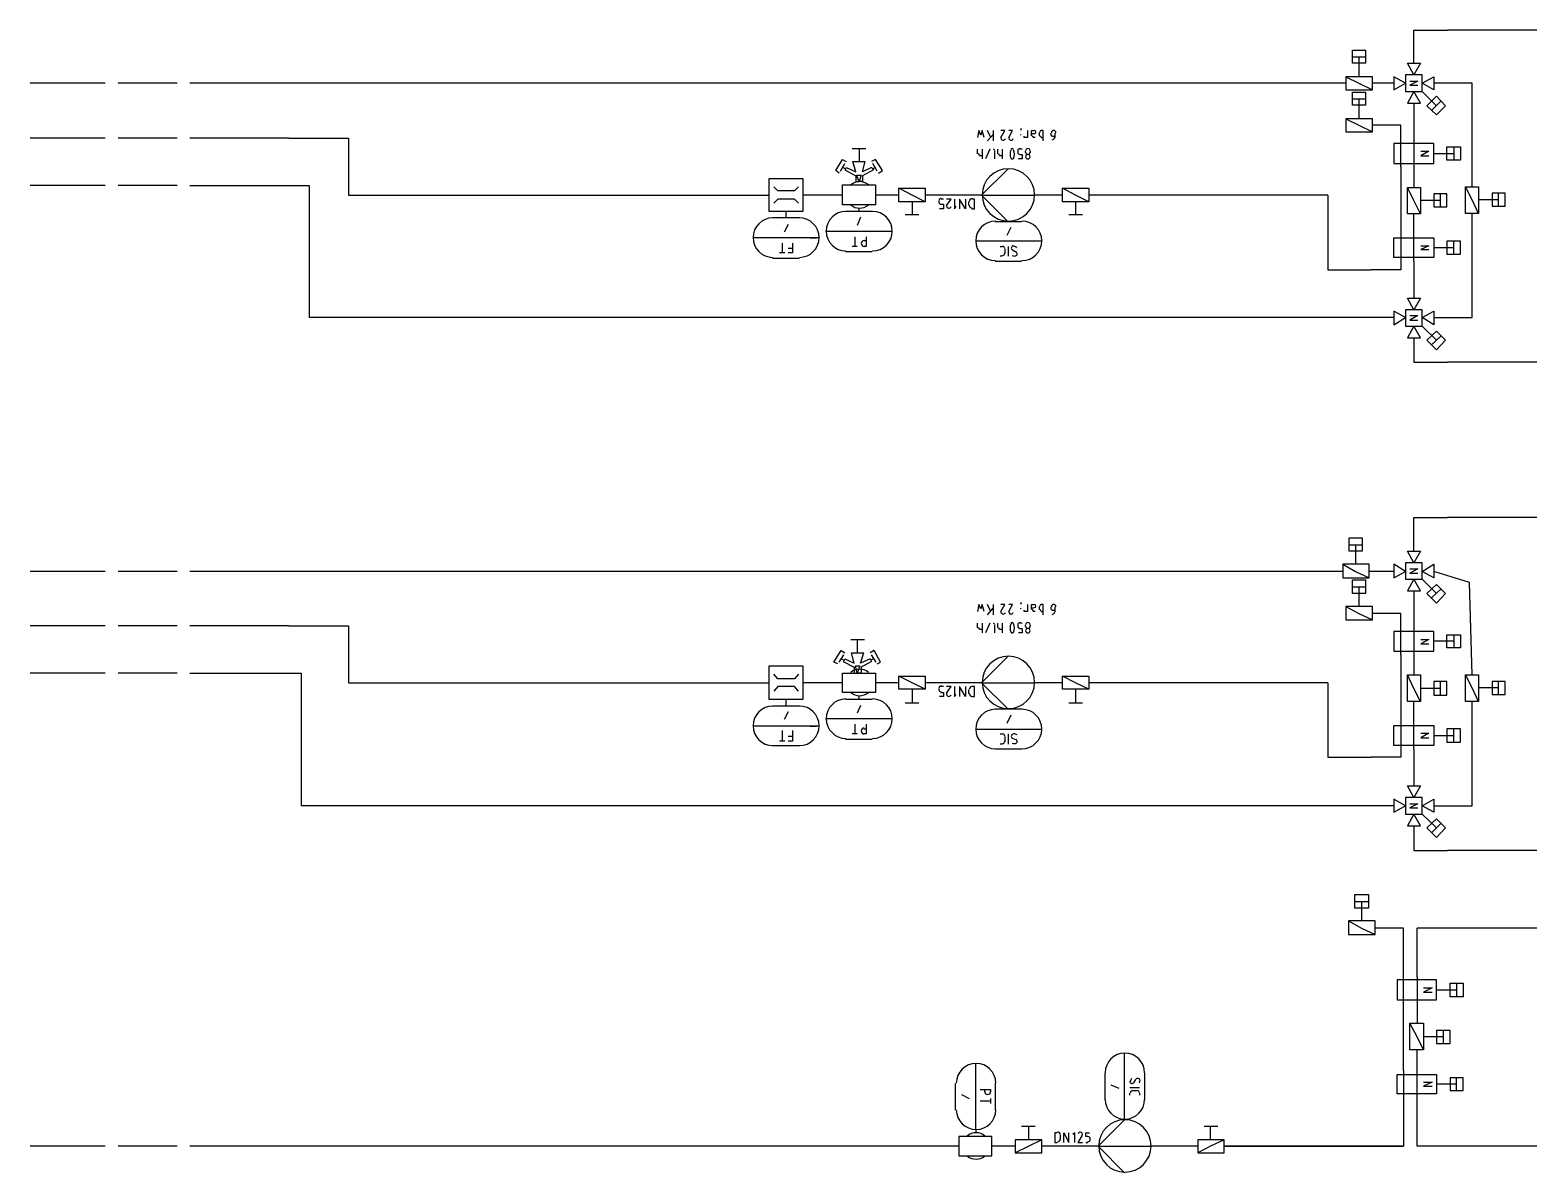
# Model space of a CAD drawing. Header units: millimetres. Extents: x 0 to 33.1, y 1.5 to 45.3.
# Drawn here: x 15.813 to 19.693, y 22.104 to 25.046 of the extents above; entities that cross this region are included whole.
import ezdxf

# ---------------------------------------------------------------- set-up
doc = ezdxf.new("R2010")
doc.units = ezdxf.units.MM
doc.header["$MEASUREMENT"] = 0
doc.layers.get('0').update_dxf_attribs({"linetype": 'CONTINUOUS'})

msp = doc.modelspace()

# ---------------------------------------------------------------- linework, layer by layer
at = {"color": 3, "linetype": 'Continuous'}
for p, q in [((19.3761, 24.9611), (19.3761, 25.0461)), ((19.3761, 25.0461), (19.4628, 25.0461)), ((19.6928, 25.0461), (19.4628, 25.0461)), ((16.0061, 24.9094), (15.8128, 24.9094)), ((16.1911, 24.9094), (16.0394, 24.9094)), ((19.2011, 24.9094), (16.2244, 24.9094)), ((19.5261, 24.9094), (19.4278, 24.9094)), ((19.5261, 24.6428), (19.5261, 24.9094)), ((19.3761, 24.8578), (19.3761, 24.7628)), ((19.3428, 24.8011), (19.2694, 24.8011)), ((19.3428, 24.7628), (19.3428, 24.8011)), ((16.0061, 24.7678), (15.8128, 24.7678)), ((16.1911, 24.7678), (16.0394, 24.7678)), ((16.4794, 24.7678), (16.2244, 24.7678)), ((16.4794, 24.7678), (16.6328, 24.7678)), ((16.6328, 24.7678), (16.6328, 24.6211)), ((19.3428, 24.6944), (19.3428, 24.5194)), ((19.3761, 24.6944), (19.3761, 24.6411)), ((16.0061, 24.6461), (15.8128, 24.6461)), ((16.1911, 24.6461), (16.0394, 24.6461)), ((16.2244, 24.6461), (16.5311, 24.6461)), ((16.5311, 24.6461), (16.5311, 24.3061)), ((16.6328, 24.6211), (16.6328, 24.6211)), ((16.6328, 24.6211), (17.7161, 24.6211)), ((19.1544, 24.6211), (18.5394, 24.6211)), ((19.1544, 24.6211), (19.1544, 24.4294)), ((19.3761, 24.5194), (19.3761, 24.5728)), ((19.5261, 24.3061), (19.5261, 24.5744)), ((19.3761, 24.4511), (19.3761, 24.3561)), ((19.1544, 24.4294), (19.2661, 24.4294)), ((19.3428, 24.4294), (19.2661, 24.4294)), ((19.3244, 24.3061), (16.5311, 24.3061)), ((19.4278, 24.3061), (19.5261, 24.3061)), ((19.3761, 24.2544), (19.3761, 24.1911)), ((19.3761, 24.1911), (19.4628, 24.1911)), ((19.6928, 24.1911), (19.4628, 24.1911))]:
    msp.add_line(p, q, dxfattribs=at)
at = {"color": 0, "linetype": 'Continuous'}
for p, q in [((19.2178, 24.9944), (19.2511, 24.9944)), ((19.2178, 24.9611), (19.2178, 24.9944)), ((19.2511, 24.9944), (19.2511, 24.9611)), ((19.2178, 24.9778), (19.2511, 24.9778)), ((19.2511, 24.9611), (19.2178, 24.9611)), ((19.2344, 24.9778), (19.2344, 24.9261)), ((19.3761, 24.9311), (19.3594, 24.9611)), ((19.3594, 24.9611), (19.3928, 24.9611)), ((19.3928, 24.9611), (19.3761, 24.9311)), ((19.2694, 24.9261), (19.2011, 24.9261)), ((19.2011, 24.9261), (19.2011, 24.8928)), ((19.2011, 24.9261), (19.2344, 24.9094)), ((19.2694, 24.8928), (19.2694, 24.9261)), ((19.3544, 24.9094), (19.3244, 24.9261)), ((19.3244, 24.9261), (19.3244, 24.8928)), ((19.3544, 24.9311), (19.3544, 24.8878)), ((19.3978, 24.9311), (19.3544, 24.9311)), ((19.3661, 24.9144), (19.3861, 24.9144)), ((19.3861, 24.9144), (19.3661, 24.9044)), ((19.3978, 24.8878), (19.3978, 24.9311)), ((19.3978, 24.9094), (19.4278, 24.9261)), ((19.4278, 24.9261), (19.4278, 24.8928)), ((19.2011, 24.8928), (19.2694, 24.8928)), ((19.2178, 24.8861), (19.2511, 24.8861)), ((19.2178, 24.8528), (19.2178, 24.8861)), ((19.2344, 24.9094), (19.2694, 24.8928)), ((19.2511, 24.8861), (19.2511, 24.8528)), ((19.3244, 24.8928), (19.3544, 24.9094)), ((19.3544, 24.8878), (19.3978, 24.8878)), ((19.3761, 24.8878), (19.3594, 24.8578)), ((19.3661, 24.9044), (19.3861, 24.9044)), ((19.3928, 24.8578), (19.3761, 24.8878)), ((19.4278, 24.8928), (19.3978, 24.9094)), ((19.4344, 24.8511), (19.3978, 24.8878)), ((19.4094, 24.8511), (19.4344, 24.8761)), ((19.4344, 24.8761), (19.4578, 24.8511)), ((19.2178, 24.8694), (19.2511, 24.8694)), ((19.2511, 24.8528), (19.2178, 24.8528)), ((19.2344, 24.8694), (19.2344, 24.8178)), ((19.3594, 24.8578), (19.3928, 24.8578)), ((19.4344, 24.8278), (19.4094, 24.8511)), ((19.4461, 24.8644), (19.4211, 24.8394)), ((19.4578, 24.8511), (19.4344, 24.8278)), ((19.2694, 24.8178), (19.2011, 24.8178)), ((19.2011, 24.8178), (19.2011, 24.7844)), ((19.2011, 24.8178), (19.2344, 24.8011)), ((19.2344, 24.8011), (19.2694, 24.7844)), ((19.2694, 24.7844), (19.2694, 24.8178)), ((18.2561, 24.7878), (18.2528, 24.7694)), ((18.2611, 24.7761), (18.2561, 24.7878)), ((18.2644, 24.7878), (18.2611, 24.7761)), ((18.2694, 24.7694), (18.2644, 24.7878)), ((18.2861, 24.7711), (18.2778, 24.7878)), ((18.2778, 24.7611), (18.2928, 24.7778)), ((18.2928, 24.7878), (18.2928, 24.7611)), ((18.3128, 24.7694), (18.3228, 24.7878)), ((18.3228, 24.7878), (18.3128, 24.7878)), ((18.3328, 24.7694), (18.3428, 24.7878)), ((18.3428, 24.7878), (18.3328, 24.7878)), ((18.3644, 24.7928), (18.3628, 24.7878)), ((18.3628, 24.7778), (18.3628, 24.7761)), ((18.3728, 24.7694), (18.3728, 24.7728)), ((18.3811, 24.7694), (18.3728, 24.7694)), ((18.3811, 24.7878), (18.3811, 24.7694)), ((18.3911, 24.7744), (18.3911, 24.7878)), ((18.3911, 24.7878), (18.3978, 24.7878)), ((18.3978, 24.7794), (18.3911, 24.7794)), ((18.4011, 24.7694), (18.3961, 24.7694)), ((18.4111, 24.7828), (18.4111, 24.7744)), ((18.4211, 24.7878), (18.4161, 24.7878)), ((18.4161, 24.7694), (18.4211, 24.7694)), ((18.4211, 24.7611), (18.4211, 24.7878)), ((18.4411, 24.7811), (18.4411, 24.7794)), ((18.4478, 24.7728), (18.4528, 24.7728)), ((18.4528, 24.7728), (18.4528, 24.7811)), ((19.2011, 24.7844), (19.2694, 24.7844)), ((19.3244, 24.7544), (19.3244, 24.7028)), ((19.4278, 24.7544), (19.3244, 24.7544)), ((19.3428, 24.6944), (19.3428, 24.7628)), ((19.3761, 24.7628), (19.3761, 24.6944)), ((19.4278, 24.7028), (19.4278, 24.7544)), ((17.9294, 24.7411), (17.9644, 24.7411)), ((17.9478, 24.7411), (17.9478, 24.7078)), ((18.2528, 24.7278), (18.2528, 24.7394)), ((18.2644, 24.7228), (18.2578, 24.7228)), ((18.2644, 24.7394), (18.2644, 24.7144)), ((18.2844, 24.7394), (18.2728, 24.7144)), ((18.2961, 24.7361), (18.2961, 24.7144)), ((18.3044, 24.7278), (18.3044, 24.7394)), ((18.3161, 24.7228), (18.3094, 24.7228)), ((18.3161, 24.7394), (18.3161, 24.7144)), ((18.3561, 24.7344), (18.3561, 24.7311)), ((18.3678, 24.7394), (18.3611, 24.7394)), ((18.3611, 24.7261), (18.3678, 24.7261)), ((18.3678, 24.7261), (18.3678, 24.7144)), ((18.3761, 24.7311), (18.3761, 24.7344)), ((18.3878, 24.7344), (18.3878, 24.7311)), ((19.3944, 24.7344), (19.4144, 24.7344)), ((19.4144, 24.7344), (19.3944, 24.7228)), ((19.3944, 24.7228), (19.4144, 24.7228)), ((19.4794, 24.7278), (19.4278, 24.7278)), ((19.4611, 24.7111), (19.4611, 24.7461)), ((19.4611, 24.7461), (19.4961, 24.7461)), ((19.4794, 24.7461), (19.4794, 24.7111)), ((19.4961, 24.7461), (19.4961, 24.7111)), ((17.8878, 24.6844), (17.9044, 24.7128)), ((17.8961, 24.6778), (17.8878, 24.6844)), ((17.8994, 24.6828), (17.9111, 24.7028)), ((17.9044, 24.7128), (17.9144, 24.7078)), ((17.9061, 24.6928), (17.9128, 24.6894)), ((17.9128, 24.6894), (17.9111, 24.6861)), ((17.9111, 24.6861), (17.9394, 24.6711)), ((17.9128, 24.6894), (17.9144, 24.6928)), ((17.9144, 24.6928), (17.9394, 24.6811)), ((17.9394, 24.6811), (17.9311, 24.7078)), ((17.9311, 24.7078), (17.9628, 24.7078)), ((17.9561, 24.6811), (17.9628, 24.7078)), ((17.9794, 24.6928), (17.9561, 24.6811)), ((17.9844, 24.6861), (17.9561, 24.6711)), ((17.9894, 24.7128), (17.9794, 24.7078)), ((17.9828, 24.6894), (17.9794, 24.6928)), ((17.9944, 24.6828), (17.9828, 24.7028)), ((17.9944, 24.6828), (17.9828, 24.7028)), ((17.9894, 24.6928), (17.9828, 24.6894)), ((17.9828, 24.6894), (17.9844, 24.6861)), ((18.0078, 24.6844), (17.9894, 24.7128)), ((17.9978, 24.6778), (18.0078, 24.6844)), ((18.3311, 24.6894), (18.2628, 24.6211)), ((18.3678, 24.7144), (18.3578, 24.7144)), ((19.3244, 24.7028), (19.4278, 24.7028)), ((19.4961, 24.7111), (19.4611, 24.7111)), ((17.7161, 24.5794), (17.7161, 24.6644)), ((17.7161, 24.6644), (17.8028, 24.6644)), ((17.7378, 24.6328), (17.7278, 24.6428)), ((17.7911, 24.6428), (17.7811, 24.6328)), ((17.8028, 24.6644), (17.8028, 24.5794)), ((17.9044, 24.6478), (17.9894, 24.6478)), ((17.9044, 24.5961), (17.9044, 24.6478)), ((17.9394, 24.6711), (17.9394, 24.6561)), ((17.9394, 24.6561), (17.9478, 24.6561)), ((17.9478, 24.6561), (17.9411, 24.6728)), ((17.9411, 24.6728), (17.9528, 24.6728)), ((17.9528, 24.6728), (17.9478, 24.6561)), ((17.9561, 24.6561), (17.9478, 24.6561)), ((17.9561, 24.6711), (17.9561, 24.6561)), ((17.9894, 24.6478), (17.9894, 24.5961)), ((18.0844, 24.6211), (18.0494, 24.6394)), ((18.0494, 24.6394), (18.1178, 24.6394)), ((18.0494, 24.6044), (18.0494, 24.6394)), ((18.1178, 24.6394), (18.1178, 24.6044)), ((18.5044, 24.6211), (18.4711, 24.6394)), ((18.4711, 24.6394), (18.5394, 24.6394)), ((18.4711, 24.6044), (18.4711, 24.6394)), ((18.5394, 24.6394), (18.5394, 24.6044)), ((19.3761, 24.6078), (19.3594, 24.6411)), ((19.3594, 24.6411), (19.3928, 24.6411)), ((19.3594, 24.5728), (19.3594, 24.6411)), ((19.3928, 24.6411), (19.3928, 24.5728)), ((19.5261, 24.6094), (19.5094, 24.6428)), ((19.5094, 24.6428), (19.5428, 24.6428)), ((19.5094, 24.5744), (19.5094, 24.6428)), ((19.5428, 24.6428), (19.5428, 24.5744)), ((17.7378, 24.6111), (17.7278, 24.6011)), ((17.7811, 24.6328), (17.7378, 24.6328)), ((17.7811, 24.6111), (17.7378, 24.6111)), ((17.7911, 24.6011), (17.7811, 24.6111)), ((18.1178, 24.6044), (18.0494, 24.6044)), ((18.1178, 24.6044), (18.0844, 24.6211)), ((18.0844, 24.6044), (18.0844, 24.5711)), ((18.1528, 24.6061), (18.1528, 24.6028)), ((18.1644, 24.6111), (18.1578, 24.6111)), ((18.1728, 24.5944), (18.1844, 24.6111)), ((18.1844, 24.6111), (18.1728, 24.6111)), ((18.1928, 24.6111), (18.1928, 24.5861)), ((18.2211, 24.5861), (18.2061, 24.6111)), ((18.2061, 24.6111), (18.2061, 24.5861)), ((18.2211, 24.6111), (18.2211, 24.5861)), ((18.2294, 24.6044), (18.2294, 24.5944)), ((18.2444, 24.6111), (18.2378, 24.6111)), ((18.2444, 24.5861), (18.2444, 24.6111)), ((18.2628, 24.6211), (18.3311, 24.5528)), ((18.2628, 24.6211), (18.3994, 24.6211)), ((18.5394, 24.6044), (18.4711, 24.6044)), ((18.5394, 24.6044), (18.5044, 24.6211)), ((18.5044, 24.6044), (18.5044, 24.5711)), ((19.3928, 24.5728), (19.3761, 24.6078)), ((19.4444, 24.6078), (19.3928, 24.6078)), ((19.4611, 24.6244), (19.4278, 24.6244)), ((19.4278, 24.6244), (19.4278, 24.5911)), ((19.4444, 24.5911), (19.4444, 24.6244)), ((19.4611, 24.5911), (19.4611, 24.6244)), ((19.5428, 24.5744), (19.5261, 24.6094)), ((19.5944, 24.6094), (19.5428, 24.6094)), ((19.6111, 24.6261), (19.5778, 24.6261)), ((19.5778, 24.6261), (19.5778, 24.5928)), ((19.5944, 24.5928), (19.5944, 24.6261)), ((19.6111, 24.5928), (19.6111, 24.6261)), ((17.8028, 24.5794), (17.7161, 24.5794)), ((17.7928, 24.5628), (17.7244, 24.5628)), ((17.7594, 24.5628), (17.7594, 24.5794)), ((17.9894, 24.5961), (17.9044, 24.5961)), ((17.9811, 24.5794), (17.9128, 24.5794)), ((17.9511, 24.5644), (17.9428, 24.5428)), ((17.9478, 24.5794), (17.9478, 24.5878)), ((18.0661, 24.5711), (18.1011, 24.5711)), ((18.1644, 24.5861), (18.1544, 24.5861)), ((18.1578, 24.5978), (18.1644, 24.5978)), ((18.1644, 24.5978), (18.1644, 24.5861)), ((18.1928, 24.5861), (18.1978, 24.5928)), ((18.2378, 24.5861), (18.2444, 24.5861)), ((18.4878, 24.5711), (18.5228, 24.5711)), ((19.3928, 24.5728), (19.3594, 24.5728)), ((19.4278, 24.5911), (19.4611, 24.5911)), ((19.5428, 24.5744), (19.5094, 24.5744)), ((19.5778, 24.5928), (19.6111, 24.5928)), ((17.7644, 24.5461), (17.7544, 24.5261)), ((18.0328, 24.5278), (17.8611, 24.5278)), ((18.3661, 24.5528), (18.2978, 24.5528)), ((18.3378, 24.5378), (18.3278, 24.5178)), ((17.8444, 24.5111), (17.6744, 24.5111)), ((17.7494, 24.4978), (17.7494, 24.4728)), ((17.7761, 24.4844), (17.7644, 24.4844)), ((17.7761, 24.4978), (17.7761, 24.4728)), ((17.8211, 24.5111), (17.8378, 24.5111)), ((17.9428, 24.4894), (17.9294, 24.4894)), ((17.9361, 24.5144), (17.9361, 24.4894)), ((17.9594, 24.5044), (17.9661, 24.5044)), ((17.9661, 24.4894), (17.9594, 24.4894)), ((17.9661, 24.5144), (17.9661, 24.4894)), ((18.4178, 24.5028), (18.2478, 24.5028)), ((18.3111, 24.4894), (18.3161, 24.4894)), ((18.3228, 24.4828), (18.3228, 24.4711)), ((18.3311, 24.4894), (18.3311, 24.4644)), ((19.3244, 24.4611), (19.3244, 24.5111)), ((19.3244, 24.5111), (19.4278, 24.5111)), ((19.3428, 24.5194), (19.3428, 24.4511)), ((19.3761, 24.4511), (19.3761, 24.5194)), ((19.3944, 24.4911), (19.4144, 24.4911)), ((19.4144, 24.4911), (19.3944, 24.4811)), ((19.4278, 24.5111), (19.4278, 24.4611)), ((19.4794, 24.4861), (19.4278, 24.4861)), ((19.4961, 24.5028), (19.4611, 24.5028)), ((19.4611, 24.5028), (19.4611, 24.4694)), ((19.4794, 24.4694), (19.4794, 24.5028)), ((19.4961, 24.4694), (19.4961, 24.5028)), ((17.7244, 24.4594), (17.7928, 24.4594)), ((17.7561, 24.4728), (17.7428, 24.4728)), ((17.7761, 24.4728), (17.7644, 24.4728)), ((17.9128, 24.4761), (17.9811, 24.4761)), ((18.2978, 24.4511), (18.3661, 24.4511)), ((18.3161, 24.4644), (18.3111, 24.4644)), ((18.3511, 24.4744), (18.3428, 24.4794)), ((19.4278, 24.4611), (19.3244, 24.4611)), ((19.3944, 24.4811), (19.4144, 24.4811)), ((19.4611, 24.4694), (19.4961, 24.4694)), ((19.3761, 24.3261), (19.3594, 24.3561)), ((19.3594, 24.3561), (19.3928, 24.3561)), ((19.3928, 24.3561), (19.3761, 24.3261)), ((19.3544, 24.3061), (19.3244, 24.3228)), ((19.3244, 24.3228), (19.3244, 24.2878)), ((19.3244, 24.2878), (19.3544, 24.3061)), ((19.3544, 24.3261), (19.3544, 24.2844)), ((19.3978, 24.3261), (19.3544, 24.3261)), ((19.3661, 24.3111), (19.3861, 24.3111)), ((19.3861, 24.3111), (19.3661, 24.2994)), ((19.3661, 24.2994), (19.3861, 24.2994)), ((19.3978, 24.2844), (19.3978, 24.3261)), ((19.3978, 24.3061), (19.4278, 24.3228)), ((19.4278, 24.2878), (19.3978, 24.3061)), ((19.4278, 24.3228), (19.4278, 24.2878)), ((19.3544, 24.2844), (19.3978, 24.2844)), ((19.3761, 24.2844), (19.3594, 24.2544)), ((19.3594, 24.2544), (19.3928, 24.2544)), ((19.3928, 24.2544), (19.3761, 24.2844)), ((19.4344, 24.2478), (19.3978, 24.2844)), ((19.4094, 24.2478), (19.4344, 24.2711)), ((19.4461, 24.2594), (19.4211, 24.2361)), ((19.4344, 24.2711), (19.4578, 24.2478)), ((19.4344, 24.2228), (19.4094, 24.2478)), ((19.4578, 24.2478), (19.4344, 24.2228)), ((19.2094, 23.7394), (19.2428, 23.7394)), ((19.2094, 23.7044), (19.2094, 23.7394)), ((19.2094, 23.7211), (19.2428, 23.7211)), ((19.2261, 23.7211), (19.2261, 23.6711)), ((19.2428, 23.7394), (19.2428, 23.7044)), ((19.2611, 23.6711), (19.1928, 23.6711)), ((19.1928, 23.6711), (19.1928, 23.6361)), ((19.1928, 23.6711), (19.2261, 23.6528)), ((19.2428, 23.7044), (19.2094, 23.7044)), ((19.2611, 23.6361), (19.2611, 23.6711)), ((19.3544, 23.6528), (19.3244, 23.6711)), ((19.3244, 23.6711), (19.3244, 23.6361)), ((19.3544, 23.6744), (19.3544, 23.6328)), ((19.3978, 23.6744), (19.3544, 23.6744)), ((19.3761, 23.6744), (19.3594, 23.7044)), ((19.3594, 23.7044), (19.3928, 23.7044)), ((19.3928, 23.7044), (19.3761, 23.6744)), ((19.3978, 23.6328), (19.3978, 23.6744)), ((19.3978, 23.6528), (19.4278, 23.6711)), ((19.4278, 23.6711), (19.4278, 23.6361)), ((19.1928, 23.6361), (19.2611, 23.6361)), ((19.2178, 23.6311), (19.2511, 23.6311)), ((19.2178, 23.5961), (19.2178, 23.6311)), ((19.2261, 23.6528), (19.2611, 23.6361)), ((19.2511, 23.6311), (19.2511, 23.5961)), ((19.3244, 23.6361), (19.3544, 23.6528)), ((19.3544, 23.6328), (19.3978, 23.6328)), ((19.3761, 23.6328), (19.3594, 23.6028)), ((19.3661, 23.6594), (19.3861, 23.6594)), ((19.3861, 23.6594), (19.3661, 23.6478)), ((19.3661, 23.6478), (19.3861, 23.6478)), ((19.3928, 23.6028), (19.3761, 23.6328)), ((19.4278, 23.6361), (19.3978, 23.6528)), ((19.4344, 23.5961), (19.3978, 23.6328)), ((19.2178, 23.6128), (19.2511, 23.6128)), ((19.2511, 23.5961), (19.2178, 23.5961)), ((19.2344, 23.6128), (19.2344, 23.5628)), ((19.3594, 23.6028), (19.3928, 23.6028)), ((19.4094, 23.5961), (19.4344, 23.6194)), ((19.4344, 23.5711), (19.4094, 23.5961)), ((19.4461, 23.6078), (19.4211, 23.5844)), ((19.4344, 23.6194), (19.4578, 23.5961)), ((19.4578, 23.5961), (19.4344, 23.5711)), ((18.2561, 23.5678), (18.2528, 23.5494)), ((18.2611, 23.5561), (18.2561, 23.5678)), ((18.2644, 23.5678), (18.2611, 23.5561)), ((18.2694, 23.5494), (18.2644, 23.5678)), ((18.2861, 23.5511), (18.2778, 23.5678)), ((18.2778, 23.5411), (18.2928, 23.5578)), ((18.2928, 23.5678), (18.2928, 23.5411)), ((18.3128, 23.5494), (18.3228, 23.5678)), ((18.3228, 23.5678), (18.3128, 23.5678)), ((18.3328, 23.5494), (18.3428, 23.5678)), ((18.3428, 23.5678), (18.3328, 23.5678)), ((18.3644, 23.5728), (18.3628, 23.5678)), ((18.3628, 23.5578), (18.3628, 23.5561)), ((18.3728, 23.5494), (18.3728, 23.5528)), ((18.3811, 23.5678), (18.3811, 23.5494)), ((18.3911, 23.5544), (18.3911, 23.5678)), ((18.3911, 23.5678), (18.3978, 23.5678)), ((18.3978, 23.5578), (18.3911, 23.5578)), ((18.4111, 23.5628), (18.4111, 23.5544)), ((18.4211, 23.5678), (18.4161, 23.5678)), ((18.4211, 23.5411), (18.4211, 23.5678)), ((18.4411, 23.5611), (18.4411, 23.5578)), ((18.4478, 23.5528), (18.4528, 23.5528)), ((18.4528, 23.5528), (18.4528, 23.5611)), ((19.2694, 23.5628), (19.2011, 23.5628)), ((19.2011, 23.5628), (19.2011, 23.5278)), ((19.2011, 23.5628), (19.2344, 23.5444)), ((19.2694, 23.5278), (19.2694, 23.5628)), ((18.2528, 23.5078), (18.2528, 23.5194)), ((18.2644, 23.5194), (18.2644, 23.4944)), ((18.2844, 23.5194), (18.2728, 23.4944)), ((18.2961, 23.5161), (18.2961, 23.4944)), ((18.3044, 23.5078), (18.3044, 23.5194)), ((18.3161, 23.5194), (18.3161, 23.4944)), ((18.3561, 23.5144), (18.3561, 23.5111)), ((18.3678, 23.5194), (18.3611, 23.5194)), ((18.3811, 23.5494), (18.3728, 23.5494)), ((18.3761, 23.5111), (18.3761, 23.5144)), ((18.3878, 23.5144), (18.3878, 23.5111)), ((18.4011, 23.5494), (18.3961, 23.5494)), ((18.4161, 23.5494), (18.4211, 23.5494)), ((19.2011, 23.5278), (19.2694, 23.5278)), ((19.2344, 23.5444), (19.2694, 23.5278)), ((17.9261, 23.4778), (17.9611, 23.4778)), ((17.9428, 23.4778), (17.9428, 23.4428)), ((18.2644, 23.5028), (18.2578, 23.5028)), ((18.3161, 23.5028), (18.3094, 23.5028)), ((18.3678, 23.4944), (18.3578, 23.4944)), ((18.3611, 23.5061), (18.3678, 23.5061)), ((18.3678, 23.5061), (18.3678, 23.4944)), ((19.3244, 23.4978), (19.3244, 23.4478)), ((19.4278, 23.4978), (19.3244, 23.4978)), ((19.3428, 23.4378), (19.3428, 23.5061)), ((19.3761, 23.5061), (19.3761, 23.4378)), ((19.3944, 23.4778), (19.4144, 23.4778)), ((19.4144, 23.4778), (19.3944, 23.4661)), ((19.4278, 23.4478), (19.4278, 23.4978)), ((19.4611, 23.4561), (19.4611, 23.4894)), ((19.4611, 23.4894), (19.4961, 23.4894)), ((19.4794, 23.4894), (19.4794, 23.4561)), ((19.4961, 23.4894), (19.4961, 23.4561)), ((17.8828, 23.4194), (17.9011, 23.4494)), ((17.8961, 23.4194), (17.9078, 23.4378)), ((17.9011, 23.4494), (17.9111, 23.4428)), ((17.9344, 23.4161), (17.9278, 23.4428)), ((17.9278, 23.4428), (17.9594, 23.4428)), ((17.9511, 23.4161), (17.9594, 23.4428)), ((17.9861, 23.4494), (17.9761, 23.4428)), ((17.9911, 23.4194), (17.9794, 23.4378)), ((17.9911, 23.4194), (17.9794, 23.4378)), ((18.0028, 23.4194), (17.9861, 23.4494)), ((19.3244, 23.4478), (19.4278, 23.4478)), ((19.3944, 23.4661), (19.4144, 23.4661)), ((19.4794, 23.4728), (19.4278, 23.4728)), ((19.4961, 23.4561), (19.4611, 23.4561)), ((17.7161, 23.3228), (17.7161, 23.4094)), ((17.7161, 23.4094), (17.8028, 23.4094)), ((17.8028, 23.4094), (17.8028, 23.3228)), ((17.8928, 23.4144), (17.8828, 23.4194)), ((17.9011, 23.4278), (17.9094, 23.4244)), ((17.9094, 23.4244), (17.9061, 23.4211)), ((17.9061, 23.4211), (17.9344, 23.4061)), ((17.9094, 23.4244), (17.9111, 23.4278)), ((17.9111, 23.4278), (17.9344, 23.4161)), ((17.9344, 23.4061), (17.9344, 23.3911)), ((17.9428, 23.3911), (17.9378, 23.4094)), ((17.9378, 23.4094), (17.9494, 23.4094)), ((17.9494, 23.4094), (17.9428, 23.3911)), ((17.9761, 23.4278), (17.9511, 23.4161)), ((17.9794, 23.4211), (17.9528, 23.4061)), ((17.9528, 23.4061), (17.9528, 23.3911)), ((17.9778, 23.4244), (17.9761, 23.4278)), ((17.9844, 23.4278), (17.9778, 23.4244)), ((17.9778, 23.4244), (17.9794, 23.4211)), ((17.9944, 23.4144), (18.0028, 23.4194)), ((18.3311, 23.4344), (18.2628, 23.3661)), ((17.7378, 23.3761), (17.7278, 23.3878)), ((17.7811, 23.3761), (17.7378, 23.3761)), ((17.7911, 23.3878), (17.7811, 23.3761)), ((17.9044, 23.3911), (17.9894, 23.3911)), ((17.9044, 23.3411), (17.9044, 23.3911)), ((17.9344, 23.3911), (17.9428, 23.3911)), ((17.9528, 23.3911), (17.9428, 23.3911)), ((17.9894, 23.3911), (17.9894, 23.3411)), ((18.0844, 23.3661), (18.0494, 23.3828)), ((18.0494, 23.3828), (18.1178, 23.3828)), ((18.0494, 23.3494), (18.0494, 23.3828)), ((18.1178, 23.3494), (18.0844, 23.3661)), ((18.1178, 23.3828), (18.1178, 23.3494)), ((18.2628, 23.3661), (18.3311, 23.2978)), ((18.2628, 23.3661), (18.3994, 23.3661)), ((18.5044, 23.3661), (18.4711, 23.3828)), ((18.4711, 23.3828), (18.5394, 23.3828)), ((18.4711, 23.3494), (18.4711, 23.3828)), ((18.5394, 23.3494), (18.5044, 23.3661)), ((18.5394, 23.3828), (18.5394, 23.3494)), ((19.3761, 23.3511), (19.3594, 23.3861)), ((19.3594, 23.3861), (19.3928, 23.3861)), ((19.3594, 23.3178), (19.3594, 23.3861)), ((19.3928, 23.3861), (19.3928, 23.3178)), ((19.4611, 23.3694), (19.4278, 23.3694)), ((19.4278, 23.3694), (19.4278, 23.3344)), ((19.4444, 23.3344), (19.4444, 23.3694)), ((19.4611, 23.3344), (19.4611, 23.3694)), ((19.5261, 23.3528), (19.5094, 23.3861)), ((19.5094, 23.3861), (19.5428, 23.3861)), ((19.5094, 23.3178), (19.5094, 23.3861)), ((19.5428, 23.3861), (19.5428, 23.3178)), ((19.6111, 23.3694), (19.5778, 23.3694)), ((19.5778, 23.3694), (19.5778, 23.3361)), ((19.5944, 23.3361), (19.5944, 23.3694)), ((19.6111, 23.3361), (19.6111, 23.3694)), ((17.8028, 23.3228), (17.7161, 23.3228)), ((17.7378, 23.3561), (17.7278, 23.3444)), ((17.7811, 23.3561), (17.7378, 23.3561)), ((17.7594, 23.3061), (17.7594, 23.3228)), ((17.7911, 23.3444), (17.7811, 23.3561)), ((17.9894, 23.3411), (17.9044, 23.3411)), ((17.9811, 23.3228), (17.9128, 23.3228)), ((17.9478, 23.3228), (17.9478, 23.3311)), ((18.1178, 23.3494), (18.0494, 23.3494)), ((18.0844, 23.3494), (18.0844, 23.3144)), ((18.1528, 23.3511), (18.1528, 23.3478)), ((18.1644, 23.3311), (18.1544, 23.3311)), ((18.1644, 23.3561), (18.1578, 23.3561)), ((18.1578, 23.3411), (18.1644, 23.3411)), ((18.1644, 23.3411), (18.1644, 23.3311)), ((18.1728, 23.3394), (18.1844, 23.3561)), ((18.1844, 23.3561), (18.1728, 23.3561)), ((18.1928, 23.3561), (18.1928, 23.3311)), ((18.1928, 23.3311), (18.1978, 23.3361)), ((18.2211, 23.3311), (18.2061, 23.3561)), ((18.2061, 23.3561), (18.2061, 23.3311)), ((18.2211, 23.3561), (18.2211, 23.3311)), ((18.2294, 23.3478), (18.2294, 23.3378)), ((18.2444, 23.3561), (18.2378, 23.3561)), ((18.2378, 23.3311), (18.2444, 23.3311)), ((18.2444, 23.3311), (18.2444, 23.3561)), ((18.5394, 23.3494), (18.4711, 23.3494)), ((18.5044, 23.3494), (18.5044, 23.3144)), ((19.3928, 23.3178), (19.3761, 23.3511)), ((19.4444, 23.3511), (19.3928, 23.3511)), ((19.4278, 23.3344), (19.4611, 23.3344)), ((19.5428, 23.3178), (19.5261, 23.3528)), ((19.5944, 23.3528), (19.5428, 23.3528)), ((19.5778, 23.3361), (19.6111, 23.3361)), ((17.7928, 23.3061), (17.7244, 23.3061)), ((17.7644, 23.2911), (17.7544, 23.2711)), ((17.9511, 23.3078), (17.9428, 23.2878)), ((18.0661, 23.3144), (18.1011, 23.3144)), ((18.3661, 23.2978), (18.2978, 23.2978)), ((18.3378, 23.2828), (18.3278, 23.2611)), ((18.4878, 23.3144), (18.5228, 23.3144)), ((19.3928, 23.3178), (19.3594, 23.3178)), ((19.5428, 23.3178), (19.5094, 23.3178)), ((17.8444, 23.2544), (17.6744, 23.2544)), ((17.7494, 23.2428), (17.7494, 23.2161)), ((17.7761, 23.2428), (17.7761, 23.2161)), ((17.8211, 23.2544), (17.8378, 23.2544)), ((18.0328, 23.2728), (17.8611, 23.2728)), ((17.9361, 23.2594), (17.9361, 23.2344)), ((17.9594, 23.2478), (17.9661, 23.2478)), ((17.9661, 23.2594), (17.9661, 23.2344)), ((18.4178, 23.2461), (18.2478, 23.2461)), ((19.3244, 23.2044), (19.3244, 23.2561)), ((19.3244, 23.2561), (19.4278, 23.2561)), ((19.3428, 23.2644), (19.3428, 23.1961)), ((19.3761, 23.1961), (19.3761, 23.2644)), ((19.4278, 23.2561), (19.4278, 23.2044)), ((19.4961, 23.2478), (19.4611, 23.2478)), ((19.4611, 23.2478), (19.4611, 23.2128)), ((19.4794, 23.2128), (19.4794, 23.2478)), ((19.4961, 23.2128), (19.4961, 23.2478)), ((17.7244, 23.2044), (17.7928, 23.2044)), ((17.7561, 23.2161), (17.7428, 23.2161)), ((17.7761, 23.2278), (17.7644, 23.2278)), ((17.7761, 23.2161), (17.7644, 23.2161)), ((17.9128, 23.2211), (17.9811, 23.2211)), ((17.9428, 23.2344), (17.9294, 23.2344)), ((17.9661, 23.2344), (17.9594, 23.2344)), ((18.3111, 23.2344), (18.3161, 23.2344)), ((18.3161, 23.2078), (18.3111, 23.2078)), ((18.3228, 23.2278), (18.3228, 23.2144)), ((18.3311, 23.2344), (18.3311, 23.2078)), ((18.3511, 23.2194), (18.3428, 23.2228)), ((19.4278, 23.2044), (19.3244, 23.2044)), ((19.3944, 23.2361), (19.4144, 23.2361)), ((19.4144, 23.2361), (19.3944, 23.2244)), ((19.3944, 23.2244), (19.4144, 23.2244)), ((19.4794, 23.2294), (19.4278, 23.2294)), ((19.4611, 23.2128), (19.4961, 23.2128)), ((18.2978, 23.1961), (18.3661, 23.1961)), ((19.3761, 23.0711), (19.3594, 23.1011)), ((19.3594, 23.1011), (19.3928, 23.1011)), ((19.3928, 23.1011), (19.3761, 23.0711)), ((19.3544, 23.0494), (19.3244, 23.0661)), ((19.3244, 23.0661), (19.3244, 23.0328)), ((19.3244, 23.0328), (19.3544, 23.0494)), ((19.3544, 23.0711), (19.3544, 23.0278)), ((19.3978, 23.0711), (19.3544, 23.0711)), ((19.3661, 23.0544), (19.3861, 23.0544)), ((19.3861, 23.0544), (19.3661, 23.0444)), ((19.3978, 23.0278), (19.3978, 23.0711)), ((19.3978, 23.0494), (19.4278, 23.0661)), ((19.4278, 23.0328), (19.3978, 23.0494)), ((19.4278, 23.0661), (19.4278, 23.0328)), ((19.3544, 23.0278), (19.3978, 23.0278)), ((19.3761, 23.0278), (19.3594, 22.9978)), ((19.3661, 23.0444), (19.3861, 23.0444)), ((19.3928, 22.9978), (19.3761, 23.0278)), ((19.4344, 22.9928), (19.3978, 23.0278)), ((19.4094, 22.9928), (19.4344, 23.0161)), ((19.4344, 23.0161), (19.4578, 22.9928)), ((19.3594, 22.9978), (19.3928, 22.9978)), ((19.4344, 22.9678), (19.4094, 22.9928)), ((19.4461, 23.0044), (19.4211, 22.9794)), ((19.4578, 22.9928), (19.4344, 22.9678)), ((19.2244, 22.8211), (19.2594, 22.8211)), ((19.2244, 22.7861), (19.2244, 22.8211)), ((19.2594, 22.8211), (19.2594, 22.7861)), ((19.2244, 22.8028), (19.2594, 22.8028)), ((19.2594, 22.7861), (19.2244, 22.7861)), ((19.2411, 22.8028), (19.2411, 22.7528)), ((19.2761, 22.7528), (19.2078, 22.7528)), ((19.2078, 22.7528), (19.2078, 22.7178)), ((19.2078, 22.7528), (19.2411, 22.7344)), ((19.2761, 22.7178), (19.2761, 22.7528)), ((19.2078, 22.7178), (19.2761, 22.7178)), ((19.2411, 22.7344), (19.2761, 22.7178)), ((19.3328, 22.6011), (19.3328, 22.5494)), ((19.4344, 22.6011), (19.3328, 22.6011)), ((19.3494, 22.5411), (19.3494, 22.6094)), ((19.3844, 22.6094), (19.3844, 22.5411)), ((19.4344, 22.5494), (19.4344, 22.6011)), ((19.4694, 22.5578), (19.4694, 22.5928)), ((19.4694, 22.5928), (19.5028, 22.5928)), ((19.4861, 22.5928), (19.4861, 22.5578)), ((19.5028, 22.5928), (19.5028, 22.5578)), ((19.3328, 22.5494), (19.4344, 22.5494)), ((19.4011, 22.5811), (19.4228, 22.5811)), ((19.4228, 22.5811), (19.4011, 22.5694)), ((19.4011, 22.5694), (19.4228, 22.5694)), ((19.4861, 22.5744), (19.4344, 22.5744)), ((19.5028, 22.5578), (19.4694, 22.5578)), ((19.3844, 22.4544), (19.3661, 22.4894)), ((19.3661, 22.4894), (19.4011, 22.4894)), ((19.3661, 22.4211), (19.3661, 22.4894)), ((19.4011, 22.4894), (19.4011, 22.4211)), ((19.4694, 22.4711), (19.4344, 22.4711)), ((19.4344, 22.4711), (19.4344, 22.4378)), ((19.4528, 22.4378), (19.4528, 22.4711)), ((19.4694, 22.4378), (19.4694, 22.4711)), ((19.4011, 22.4211), (19.3844, 22.4544)), ((19.4528, 22.4544), (19.4011, 22.4544)), ((19.4344, 22.4378), (19.4694, 22.4378)), ((18.6311, 22.2411), (18.6311, 22.4128)), ((19.4011, 22.4211), (19.3661, 22.4211)), ((19.3844, 22.3678), (19.3844, 22.4211)), ((18.2478, 22.2161), (18.2478, 22.3861)), ((18.5811, 22.2928), (18.5811, 22.3611)), ((18.6828, 22.3611), (18.6828, 22.2928)), ((19.3328, 22.3078), (19.3328, 22.3578)), ((19.3328, 22.3578), (19.4344, 22.3578)), ((19.3494, 22.3678), (19.3494, 22.2994)), ((19.3844, 22.2994), (19.3844, 22.3678)), ((19.4344, 22.3578), (19.4344, 22.3078)), ((19.5028, 22.3494), (19.4694, 22.3494)), ((19.4694, 22.3494), (19.4694, 22.3161)), ((19.4861, 22.3161), (19.4861, 22.3494)), ((19.5028, 22.3161), (19.5028, 22.3494)), ((18.1961, 22.2661), (18.1961, 22.3344)), ((18.2594, 22.3194), (18.2861, 22.3194)), ((18.2711, 22.3128), (18.2711, 22.3194)), ((18.2861, 22.3194), (18.2861, 22.3128)), ((18.2978, 22.3344), (18.2978, 22.2661)), ((18.5961, 22.3311), (18.6161, 22.3228)), ((18.6444, 22.3244), (18.6694, 22.3244)), ((18.6511, 22.3161), (18.6628, 22.3161)), ((18.6594, 22.3444), (18.6544, 22.3361)), ((19.4011, 22.3378), (19.4228, 22.3378)), ((19.4228, 22.3378), (19.4011, 22.3278)), ((19.4011, 22.3278), (19.4228, 22.3278)), ((19.4861, 22.3328), (19.4344, 22.3328)), ((19.4694, 22.3161), (19.5028, 22.3161)), ((18.2111, 22.3061), (18.2311, 22.2961)), ((18.2594, 22.2894), (18.2861, 22.2894)), ((18.2861, 22.2961), (18.2861, 22.2828)), ((18.6444, 22.3044), (18.6444, 22.3094)), ((18.6694, 22.3094), (18.6694, 22.3044)), ((19.4344, 22.3078), (19.3328, 22.3078)), ((18.5628, 22.1728), (18.6311, 22.2411)), ((18.2894, 22.1978), (18.2044, 22.1978)), ((18.2044, 22.1978), (18.2044, 22.1478)), ((18.2478, 22.2161), (18.2478, 22.2078)), ((18.2894, 22.1478), (18.2894, 22.1978)), ((18.3661, 22.2244), (18.4011, 22.2244)), ((18.3844, 22.1894), (18.3844, 22.2244)), ((18.4578, 22.2078), (18.4511, 22.2078)), ((18.4511, 22.2078), (18.4511, 22.1828)), ((18.4661, 22.1911), (18.4661, 22.2011)), ((18.4744, 22.1828), (18.4744, 22.2078)), ((18.4744, 22.2078), (18.4878, 22.1828)), ((18.4878, 22.1828), (18.4878, 22.2078)), ((18.5028, 22.2078), (18.4978, 22.2028)), ((18.5028, 22.1828), (18.5028, 22.2078)), ((18.5211, 22.1994), (18.5111, 22.1828)), ((18.5311, 22.1978), (18.5311, 22.2078)), ((18.5311, 22.2078), (18.5411, 22.2078)), ((18.5361, 22.1978), (18.5311, 22.1978)), ((18.8361, 22.2244), (18.8711, 22.2244)), ((18.8528, 22.1894), (18.8528, 22.2244)), ((18.4178, 22.1894), (18.3494, 22.1894)), ((18.3494, 22.1894), (18.3494, 22.1561)), ((18.3844, 22.1728), (18.3494, 22.1561)), ((18.3494, 22.1561), (18.4178, 22.1561)), ((18.4178, 22.1894), (18.3844, 22.1728)), ((18.4178, 22.1561), (18.4178, 22.1894)), ((18.4511, 22.1828), (18.4578, 22.1828)), ((18.5111, 22.1828), (18.5228, 22.1828)), ((18.5311, 22.1828), (18.5361, 22.1828)), ((18.5428, 22.1894), (18.5428, 22.1911)), ((18.6311, 22.1044), (18.5628, 22.1728)), ((18.5628, 22.1728), (18.6994, 22.1728)), ((18.8878, 22.1894), (18.8194, 22.1894)), ((18.8194, 22.1894), (18.8194, 22.1561)), ((18.8528, 22.1728), (18.8194, 22.1561)), ((18.8194, 22.1561), (18.8878, 22.1561)), ((18.8878, 22.1894), (18.8528, 22.1728)), ((18.8878, 22.1561), (18.8878, 22.1894)), ((18.2044, 22.1478), (18.2894, 22.1478))]:
    msp.add_line(p, q, dxfattribs=at)
at = {"color": 7, "linetype": 'Continuous'}
for p, q in [((19.3244, 24.9094), (19.2694, 24.9094)), ((19.2694, 24.8011), (19.2694, 24.8011)), ((17.9044, 24.6211), (17.8028, 24.6211)), ((18.0494, 24.6211), (17.9894, 24.6211)), ((18.2628, 24.6211), (18.1178, 24.6211)), ((18.4711, 24.6211), (18.3994, 24.6211)), ((19.3428, 24.4511), (19.3428, 24.4294)), ((19.3244, 23.6528), (19.2611, 23.6528)), ((19.3428, 23.5444), (19.2694, 23.5444)), ((19.2694, 23.5444), (19.2694, 23.5444)), ((19.3428, 23.5061), (19.3428, 23.5444)), ((17.9044, 23.3661), (17.8028, 23.3661)), ((18.0494, 23.3661), (17.9894, 23.3661)), ((18.2628, 23.3661), (18.1178, 23.3661)), ((18.4711, 23.3661), (18.3994, 23.3661)), ((19.3428, 23.1744), (19.2661, 23.1744)), ((19.3428, 23.1961), (19.3428, 23.1744)), ((19.3761, 22.9344), (19.4628, 22.9344)), ((19.3494, 22.7344), (19.2761, 22.7344)), ((19.2761, 22.7344), (19.2761, 22.7344)), ((19.3494, 22.6961), (19.3494, 22.7344)), ((19.4878, 22.7344), (19.3844, 22.7344)), ((19.3844, 22.6094), (19.3844, 22.7344)), ((19.6928, 22.7344), (19.4878, 22.7344)), ((19.3494, 22.6094), (19.3494, 22.6961)), ((19.3494, 22.3678), (19.3494, 22.5411)), ((19.3844, 22.5411), (19.3844, 22.4894)), ((19.3494, 22.2994), (19.3494, 22.1728)), ((19.3844, 22.1728), (19.3844, 22.2994)), ((16.0061, 22.1728), (15.8128, 22.1728)), ((16.1911, 22.1728), (16.0394, 22.1728)), ((18.2044, 22.1728), (16.2244, 22.1728)), ((18.3494, 22.1728), (18.2894, 22.1728)), ((18.5628, 22.1728), (18.4178, 22.1728)), ((18.8194, 22.1728), (18.6994, 22.1728)), ((18.8878, 22.1728), (19.2778, 22.1728)), ((19.3494, 22.1728), (18.8878, 22.1728)), ((19.3494, 22.1728), (18.8878, 22.1728)), ((19.2778, 22.1728), (19.3494, 22.1728)), ((19.4878, 22.1728), (19.3844, 22.1728)), ((19.6928, 22.1728), (19.4878, 22.1728))]:
    msp.add_line(p, q, dxfattribs=at)
at = {"color": 104, "linetype": 'Continuous'}
for p, q in [((19.3761, 23.7044), (19.3761, 23.7911)), ((19.3761, 23.7911), (19.4628, 23.7911)), ((19.6928, 23.7911), (19.4628, 23.7911)), ((16.0061, 23.6528), (15.8128, 23.6528)), ((16.1911, 23.6528), (16.0394, 23.6528)), ((19.1928, 23.6528), (16.2244, 23.6528)), ((19.518977, 23.624366), (19.4278, 23.6528)), ((19.3761, 23.6028), (19.3761, 23.5061)), ((19.5261, 23.3861), (19.518977, 23.624366)), ((16.0061, 23.5128), (15.8128, 23.5128)), ((16.1911, 23.5128), (16.0394, 23.5128)), ((16.4794, 23.5128), (16.2244, 23.5128)), ((16.4794, 23.5128), (16.6328, 23.5128)), ((16.6328, 23.5128), (16.6328, 23.3661)), ((19.3428, 23.4378), (19.3428, 23.2644)), ((19.3761, 23.4378), (19.3761, 23.3861)), ((16.0061, 23.3911), (15.8128, 23.3911)), ((16.1911, 23.3911), (16.0394, 23.3911)), ((16.2244, 23.3911), (16.5111, 23.3911)), ((16.5111, 23.3911), (16.5111, 23.0494)), ((16.6328, 23.3661), (16.6328, 23.3661)), ((16.6328, 23.3661), (17.7161, 23.3661)), ((19.1544, 23.3661), (18.5394, 23.3661)), ((19.1544, 23.3661), (19.1544, 23.1744)), ((19.3761, 23.2644), (19.3761, 23.3178)), ((19.5261, 23.0494), (19.5261, 23.3178)), ((19.1544, 23.1744), (19.2661, 23.1744)), ((19.3761, 23.1961), (19.3761, 23.1011)), ((19.3244, 23.0494), (16.5111, 23.0494)), ((19.4278, 23.0494), (19.5261, 23.0494)), ((19.3761, 22.9978), (19.3761, 22.9344)), ((19.6928, 22.9344), (19.4628, 22.9344))]:
    msp.add_line(p, q, dxfattribs=at)
at = {"color": 0, "linetype": 'Continuous'}
for points in [[(18.3136, 24.7717), (18.3125, 24.7699), (18.3125, 24.7676), (18.3135, 24.7658)], [(18.3135, 24.7658), (18.3146, 24.7639), (18.3165, 24.7628), (18.3186, 24.7628)], [(18.3186, 24.7628), (18.3213, 24.7628), (18.3235, 24.7644), (18.3242, 24.7671)], [(18.3336, 24.7717), (18.3325, 24.7699), (18.3325, 24.7676), (18.3335, 24.7658)], [(18.3335, 24.7658), (18.3346, 24.7639), (18.3365, 24.7628), (18.3386, 24.7628)], [(18.3386, 24.7628), (18.3412, 24.7628), (18.3435, 24.7644), (18.3443, 24.7671)], [(18.3928, 24.7753), (18.3928, 24.7729), (18.3946, 24.7711), (18.3969, 24.7711)], [(18.4028, 24.7836), (18.4028, 24.786), (18.401, 24.7878), (18.3986, 24.7878)], [(18.3986, 24.7794), (18.401, 24.7794), (18.4028, 24.7813), (18.4028, 24.7836)], [(18.4169, 24.7878), (18.4147, 24.7878), (18.4128, 24.786), (18.4128, 24.7836)], [(18.4128, 24.7753), (18.4128, 24.7729), (18.4147, 24.7711), (18.4169, 24.7711)], [(18.4413, 24.7794), (18.441, 24.7776), (18.4415, 24.7758), (18.4428, 24.7744)], [(18.4486, 24.7878), (18.4454, 24.7878), (18.4428, 24.7851), (18.4428, 24.7819)], [(18.4428, 24.7744), (18.4442, 24.7732), (18.446, 24.7726), (18.4478, 24.7728)], [(18.4444, 24.7635), (18.4492, 24.7651), (18.4524, 24.7696), (18.4528, 24.7746)], [(18.4544, 24.7819), (18.4544, 24.7851), (18.4518, 24.7878), (18.4486, 24.7878)], [(18.2544, 24.7286), (18.2544, 24.7263), (18.2562, 24.7244), (18.2586, 24.7244)], [(18.2961, 24.7369), (18.2961, 24.7383), (18.295, 24.7394), (18.2936, 24.7394)], [(18.3061, 24.7286), (18.3061, 24.7263), (18.3081, 24.7244), (18.3103, 24.7244)], [(18.339, 24.7383), (18.3351, 24.7313), (18.3351, 24.7226), (18.339, 24.7156)], [(18.3419, 24.7411), (18.3406, 24.7411), (18.3393, 24.7406), (18.3386, 24.7394)], [(18.3386, 24.7161), (18.3393, 24.715), (18.3406, 24.7144), (18.3419, 24.7144)], [(18.3453, 24.7394), (18.3444, 24.7406), (18.3432, 24.7411), (18.3419, 24.7411)], [(18.3419, 24.7144), (18.3432, 24.7144), (18.3444, 24.715), (18.3453, 24.7161)], [(18.3449, 24.7156), (18.3487, 24.7226), (18.3487, 24.7313), (18.3449, 24.7383)], [(18.3619, 24.7411), (18.3587, 24.7411), (18.3561, 24.7385), (18.3561, 24.7353)], [(18.3561, 24.7319), (18.3561, 24.7287), (18.3587, 24.7261), (18.3619, 24.7261)], [(18.3819, 24.7411), (18.3788, 24.7411), (18.3761, 24.7385), (18.3761, 24.7353)], [(18.3761, 24.7319), (18.3761, 24.7287), (18.3788, 24.7261), (18.3819, 24.7261)], [(18.3819, 24.7261), (18.3788, 24.7261), (18.3761, 24.7235), (18.3761, 24.7203)], [(18.3761, 24.7203), (18.3761, 24.7171), (18.3788, 24.7144), (18.3819, 24.7144)], [(18.3878, 24.7353), (18.3878, 24.7385), (18.3851, 24.7411), (18.3819, 24.7411)], [(18.3819, 24.7261), (18.3851, 24.7261), (18.3878, 24.7287), (18.3878, 24.7319)], [(18.3878, 24.7203), (18.3878, 24.7235), (18.3851, 24.7261), (18.3819, 24.7261)], [(18.3819, 24.7144), (18.3851, 24.7144), (18.3878, 24.7171), (18.3878, 24.7203)], [(18.3319, 24.6894), (18.2946, 24.6894), (18.2644, 24.6592), (18.2644, 24.6219)], [(18.3994, 24.6219), (18.3994, 24.6592), (18.3693, 24.6894), (18.3319, 24.6894)], [(17.9713, 24.6476), (17.9583, 24.659), (17.9389, 24.659), (17.926, 24.6476)], [(18.1586, 24.6128), (18.1554, 24.6128), (18.1528, 24.6101), (18.1528, 24.6069)], [(18.1528, 24.6036), (18.1528, 24.6004), (18.1554, 24.5978), (18.1586, 24.5978)], [(18.2386, 24.6128), (18.2344, 24.6128), (18.2311, 24.6094), (18.2311, 24.6053)], [(18.2644, 24.6219), (18.2644, 24.5847), (18.2946, 24.5544), (18.3319, 24.5544)], [(18.3319, 24.5544), (18.3693, 24.5544), (18.3994, 24.5847), (18.3994, 24.6219)], [(17.7253, 24.5628), (17.6972, 24.5628), (17.6744, 24.54), (17.6744, 24.5119)], [(17.8444, 24.5119), (17.8444, 24.54), (17.8217, 24.5628), (17.7936, 24.5628)], [(17.9136, 24.5794), (17.8856, 24.5794), (17.8628, 24.5567), (17.8628, 24.5286)], [(17.926, 24.5963), (17.9389, 24.5849), (17.9583, 24.5849), (17.9713, 24.5963)], [(18.0328, 24.5286), (18.0328, 24.5567), (18.01, 24.5794), (17.9819, 24.5794)], [(18.1736, 24.5967), (18.1725, 24.5949), (18.1725, 24.5926), (18.1735, 24.5908)], [(18.1735, 24.5908), (18.1746, 24.5889), (18.1765, 24.5878), (18.1786, 24.5878)], [(18.1786, 24.5878), (18.1813, 24.5878), (18.1835, 24.5896), (18.1843, 24.5921)], [(18.2311, 24.5953), (18.2311, 24.5911), (18.2344, 24.5878), (18.2386, 24.5878)], [(17.8628, 24.5286), (17.8628, 24.5006), (17.8856, 24.4778), (17.9136, 24.4778)], [(17.9819, 24.4778), (18.01, 24.4778), (18.0328, 24.5006), (18.0328, 24.5286)], [(18.2986, 24.5544), (18.2706, 24.5544), (18.2478, 24.5317), (18.2478, 24.5036)], [(18.4178, 24.5036), (18.4178, 24.5317), (18.395, 24.5544), (18.3669, 24.5544)], [(17.6744, 24.5119), (17.6744, 24.4839), (17.6972, 24.4611), (17.7253, 24.4611)], [(17.7936, 24.4611), (17.8217, 24.4611), (17.8444, 24.4839), (17.8444, 24.5119)], [(17.9603, 24.5044), (17.9561, 24.5044), (17.9528, 24.5011), (17.9528, 24.4969)], [(17.9528, 24.4969), (17.9528, 24.4928), (17.9561, 24.4894), (17.9603, 24.4894)], [(18.2478, 24.5036), (18.2478, 24.4756), (18.2706, 24.4528), (18.2986, 24.4528)], [(18.3228, 24.4836), (18.3228, 24.4868), (18.3201, 24.4894), (18.3169, 24.4894)], [(18.3396, 24.4867), (18.339, 24.484), (18.3403, 24.4813), (18.3426, 24.4801)], [(18.3453, 24.4911), (18.3425, 24.4911), (18.3403, 24.4893), (18.3396, 24.4867)], [(18.3543, 24.4867), (18.3518, 24.4883), (18.3489, 24.4893), (18.346, 24.4894)], [(18.3669, 24.4528), (18.395, 24.4528), (18.4178, 24.4756), (18.4178, 24.5036)], [(18.3169, 24.4661), (18.3201, 24.4661), (18.3228, 24.4688), (18.3228, 24.4719)], [(18.3414, 24.4658), (18.3436, 24.465), (18.346, 24.4644), (18.3485, 24.4644)], [(18.3486, 24.4644), (18.3514, 24.4644), (18.3536, 24.4662), (18.3543, 24.4689)], [(18.3543, 24.4689), (18.3549, 24.4715), (18.3536, 24.4743), (18.3513, 24.4754)], [(18.3136, 23.5517), (18.3125, 23.5499), (18.3125, 23.5476), (18.3135, 23.5458)], [(18.3336, 23.5517), (18.3325, 23.5499), (18.3325, 23.5476), (18.3335, 23.5458)], [(18.3928, 23.5553), (18.3928, 23.5529), (18.3946, 23.5511), (18.3969, 23.5511)], [(18.4028, 23.5636), (18.4028, 23.566), (18.401, 23.5678), (18.3986, 23.5678)], [(18.3986, 23.5594), (18.401, 23.5594), (18.4028, 23.5613), (18.4028, 23.5636)], [(18.4169, 23.5678), (18.4147, 23.5678), (18.4128, 23.566), (18.4128, 23.5636)], [(18.4128, 23.5553), (18.4128, 23.5529), (18.4147, 23.5511), (18.4169, 23.5511)], [(18.4413, 23.5594), (18.441, 23.5576), (18.4415, 23.5558), (18.4428, 23.5544)], [(18.4486, 23.5678), (18.4454, 23.5678), (18.4428, 23.5651), (18.4428, 23.5619)], [(18.4428, 23.5544), (18.4442, 23.5532), (18.446, 23.5526), (18.4478, 23.5528)], [(18.4444, 23.5418), (18.4492, 23.5436), (18.4524, 23.5479), (18.4528, 23.5528)], [(18.4544, 23.5619), (18.4544, 23.5651), (18.4518, 23.5678), (18.4486, 23.5678)], [(18.2961, 23.5169), (18.2961, 23.5183), (18.295, 23.5194), (18.2936, 23.5194)], [(18.3135, 23.5458), (18.3146, 23.5439), (18.3165, 23.5428), (18.3186, 23.5428)], [(18.3186, 23.5428), (18.3213, 23.5428), (18.3235, 23.5444), (18.3242, 23.5471)], [(18.3335, 23.5458), (18.3346, 23.5439), (18.3365, 23.5428), (18.3386, 23.5428)], [(18.339, 23.5183), (18.3351, 23.5113), (18.3351, 23.5026), (18.339, 23.4956)], [(18.3386, 23.5428), (18.3412, 23.5428), (18.3435, 23.5444), (18.3443, 23.5471)], [(18.3419, 23.5211), (18.3406, 23.5211), (18.3393, 23.5206), (18.3386, 23.5194)], [(18.3453, 23.5194), (18.3444, 23.5206), (18.3432, 23.5211), (18.3419, 23.5211)], [(18.3449, 23.4956), (18.3487, 23.5026), (18.3487, 23.5113), (18.3449, 23.5183)], [(18.3619, 23.5211), (18.3587, 23.5211), (18.3561, 23.5185), (18.3561, 23.5153)], [(18.3819, 23.5211), (18.3788, 23.5211), (18.3761, 23.5185), (18.3761, 23.5153)], [(18.3878, 23.5153), (18.3878, 23.5185), (18.3851, 23.5211), (18.3819, 23.5211)], [(18.2544, 23.5086), (18.2544, 23.5062), (18.2562, 23.5044), (18.2586, 23.5044)], [(18.3061, 23.5086), (18.3061, 23.5062), (18.3081, 23.5044), (18.3103, 23.5044)], [(18.3386, 23.4961), (18.3393, 23.495), (18.3406, 23.4944), (18.3419, 23.4944)], [(18.3419, 23.4944), (18.3432, 23.4944), (18.3444, 23.495), (18.3453, 23.4961)], [(18.3561, 23.5119), (18.3561, 23.5088), (18.3587, 23.5061), (18.3619, 23.5061)], [(18.3761, 23.5119), (18.3761, 23.5088), (18.3788, 23.5061), (18.3819, 23.5061)], [(18.3819, 23.5061), (18.3788, 23.5061), (18.3761, 23.5035), (18.3761, 23.5003)], [(18.3761, 23.5003), (18.3761, 23.4971), (18.3788, 23.4944), (18.3819, 23.4944)], [(18.3819, 23.5061), (18.3851, 23.5061), (18.3878, 23.5088), (18.3878, 23.5119)], [(18.3878, 23.5003), (18.3878, 23.5035), (18.3851, 23.5061), (18.3819, 23.5061)], [(18.3819, 23.4944), (18.3851, 23.4944), (18.3878, 23.4971), (18.3878, 23.5003)], [(17.9713, 23.3926), (17.9583, 23.404), (17.9389, 23.404), (17.926, 23.3926)], [(18.3319, 23.4344), (18.2946, 23.4344), (18.2644, 23.4043), (18.2644, 23.3669)], [(18.3994, 23.3669), (18.3994, 23.4043), (18.3693, 23.4344), (18.3319, 23.4344)], [(18.1586, 23.3578), (18.1554, 23.3578), (18.1528, 23.3551), (18.1528, 23.3519)], [(18.2644, 23.3669), (18.2644, 23.3296), (18.2946, 23.2994), (18.3319, 23.2994)], [(18.3319, 23.2994), (18.3693, 23.2994), (18.3994, 23.3296), (18.3994, 23.3669)], [(17.9136, 23.3244), (17.8856, 23.3244), (17.8628, 23.3017), (17.8628, 23.2736)], [(17.926, 23.3412), (17.9389, 23.3299), (17.9583, 23.3299), (17.9713, 23.3412)], [(18.0328, 23.2736), (18.0328, 23.3017), (18.01, 23.3244), (17.9819, 23.3244)], [(18.1528, 23.3486), (18.1528, 23.3454), (18.1554, 23.3428), (18.1586, 23.3428)], [(18.1736, 23.34), (18.1725, 23.3382), (18.1725, 23.336), (18.1735, 23.334)], [(18.1735, 23.334), (18.1746, 23.3322), (18.1765, 23.3311), (18.1786, 23.3311)], [(18.1786, 23.3311), (18.1813, 23.3311), (18.1835, 23.3328), (18.1843, 23.3353)], [(18.2386, 23.3561), (18.2344, 23.3561), (18.2311, 23.3528), (18.2311, 23.3486)], [(18.2311, 23.3386), (18.2311, 23.3344), (18.2344, 23.3311), (18.2386, 23.3311)], [(17.7253, 23.3061), (17.6972, 23.3061), (17.6744, 23.2833), (17.6744, 23.2553)], [(17.8444, 23.2553), (17.8444, 23.2833), (17.8217, 23.3061), (17.7936, 23.3061)], [(18.2986, 23.2978), (18.2706, 23.2978), (18.2478, 23.275), (18.2478, 23.2469)], [(18.4178, 23.2469), (18.4178, 23.275), (18.395, 23.2978), (18.3669, 23.2978)], [(17.6744, 23.2553), (17.6744, 23.2272), (17.6972, 23.2044), (17.7253, 23.2044)], [(17.7936, 23.2044), (17.8217, 23.2044), (17.8444, 23.2272), (17.8444, 23.2553)], [(17.8628, 23.2736), (17.8628, 23.2456), (17.8856, 23.2228), (17.9136, 23.2228)], [(17.9603, 23.2494), (17.9561, 23.2494), (17.9528, 23.2461), (17.9528, 23.2419)], [(17.9528, 23.2419), (17.9528, 23.2378), (17.9561, 23.2344), (17.9603, 23.2344)], [(17.9819, 23.2228), (18.01, 23.2228), (18.0328, 23.2456), (18.0328, 23.2736)], [(18.2478, 23.2469), (18.2478, 23.2189), (18.2706, 23.1961), (18.2986, 23.1961)], [(18.3669, 23.1961), (18.395, 23.1961), (18.4178, 23.2189), (18.4178, 23.2469)], [(18.3228, 23.2286), (18.3228, 23.2318), (18.3201, 23.2344), (18.3169, 23.2344)], [(18.3169, 23.2094), (18.3201, 23.2094), (18.3228, 23.2121), (18.3228, 23.2153)], [(18.3396, 23.23), (18.339, 23.2274), (18.3403, 23.2246), (18.3426, 23.2235)], [(18.3453, 23.2344), (18.3425, 23.2344), (18.3403, 23.2326), (18.3396, 23.23)], [(18.3414, 23.2108), (18.3436, 23.21), (18.346, 23.2094), (18.3485, 23.2094)], [(18.3543, 23.2317), (18.3518, 23.2333), (18.3489, 23.2343), (18.346, 23.2344)], [(18.3486, 23.2094), (18.3514, 23.2094), (18.3536, 23.2112), (18.3543, 23.2139)], [(18.3543, 23.2139), (18.3549, 23.2165), (18.3536, 23.2193), (18.3513, 23.2206)], [(18.6319, 22.4128), (18.6039, 22.4128), (18.5811, 22.39), (18.5811, 22.3619)], [(18.6828, 22.3619), (18.6828, 22.39), (18.66, 22.4128), (18.6319, 22.4128)], [(18.2486, 22.3861), (18.2206, 22.3861), (18.1978, 22.3633), (18.1978, 22.3353)], [(18.2994, 22.3353), (18.2994, 22.3633), (18.2767, 22.3861), (18.2486, 22.3861)], [(18.2711, 22.3136), (18.2711, 22.3094), (18.2744, 22.3061), (18.2786, 22.3061)], [(18.2786, 22.3061), (18.2828, 22.3061), (18.2861, 22.3094), (18.2861, 22.3136)], [(18.6444, 22.3403), (18.6444, 22.3375), (18.6464, 22.3353), (18.6489, 22.3346)], [(18.6489, 22.3476), (18.6472, 22.3451), (18.6463, 22.3422), (18.6461, 22.3393)], [(18.6519, 22.3161), (18.6487, 22.3161), (18.6461, 22.3135), (18.6461, 22.3103)], [(18.6489, 22.3346), (18.6515, 22.334), (18.6543, 22.3353), (18.6556, 22.3376)], [(18.6667, 22.3476), (18.664, 22.3482), (18.6612, 22.3469), (18.66, 22.3446)], [(18.6694, 22.3103), (18.6694, 22.3135), (18.6668, 22.3161), (18.6636, 22.3161)], [(18.6711, 22.3419), (18.6711, 22.3447), (18.6692, 22.3469), (18.6667, 22.3476)], [(18.6697, 22.3364), (18.6707, 22.3386), (18.6711, 22.341), (18.6711, 22.3435)], [(18.5811, 22.2936), (18.5811, 22.2656), (18.6039, 22.2428), (18.6319, 22.2428)], [(18.6319, 22.2428), (18.66, 22.2428), (18.6828, 22.2656), (18.6828, 22.2936)], [(18.1978, 22.2669), (18.1978, 22.2389), (18.2206, 22.2161), (18.2486, 22.2161)], [(18.2486, 22.2161), (18.2767, 22.2161), (18.2994, 22.2389), (18.2994, 22.2669)], [(18.6319, 22.2411), (18.5947, 22.2411), (18.5644, 22.2108), (18.5644, 22.1736)], [(18.6994, 22.1736), (18.6994, 22.2108), (18.6692, 22.2411), (18.6319, 22.2411)], [(18.2713, 22.1992), (18.2583, 22.2106), (18.2389, 22.2106), (18.226, 22.1992)], [(18.4661, 22.2019), (18.4661, 22.2061), (18.4628, 22.2094), (18.4586, 22.2094)], [(18.5169, 22.2094), (18.5144, 22.2094), (18.5121, 22.2078), (18.5114, 22.2051)], [(18.5221, 22.2064), (18.521, 22.2083), (18.519, 22.2094), (18.5169, 22.2094)], [(18.5218, 22.2006), (18.5231, 22.2024), (18.5231, 22.2046), (18.5221, 22.2064)], [(18.5428, 22.1919), (18.5428, 22.1951), (18.5401, 22.1978), (18.5369, 22.1978)], [(18.4586, 22.1844), (18.4628, 22.1844), (18.4661, 22.1878), (18.4661, 22.1919)], [(18.5369, 22.1844), (18.5401, 22.1844), (18.5428, 22.1871), (18.5428, 22.1903)], [(18.5644, 22.1736), (18.5644, 22.1364), (18.5947, 22.1061), (18.6319, 22.1061)], [(18.6319, 22.1061), (18.6692, 22.1061), (18.6994, 22.1364), (18.6994, 22.1736)], [(18.226, 22.1481), (18.2389, 22.1367), (18.2583, 22.1367), (18.2713, 22.1481)]]:
    msp.add_open_spline(points, degree=3, dxfattribs=at)

doc.saveas('drawing.dxf')
